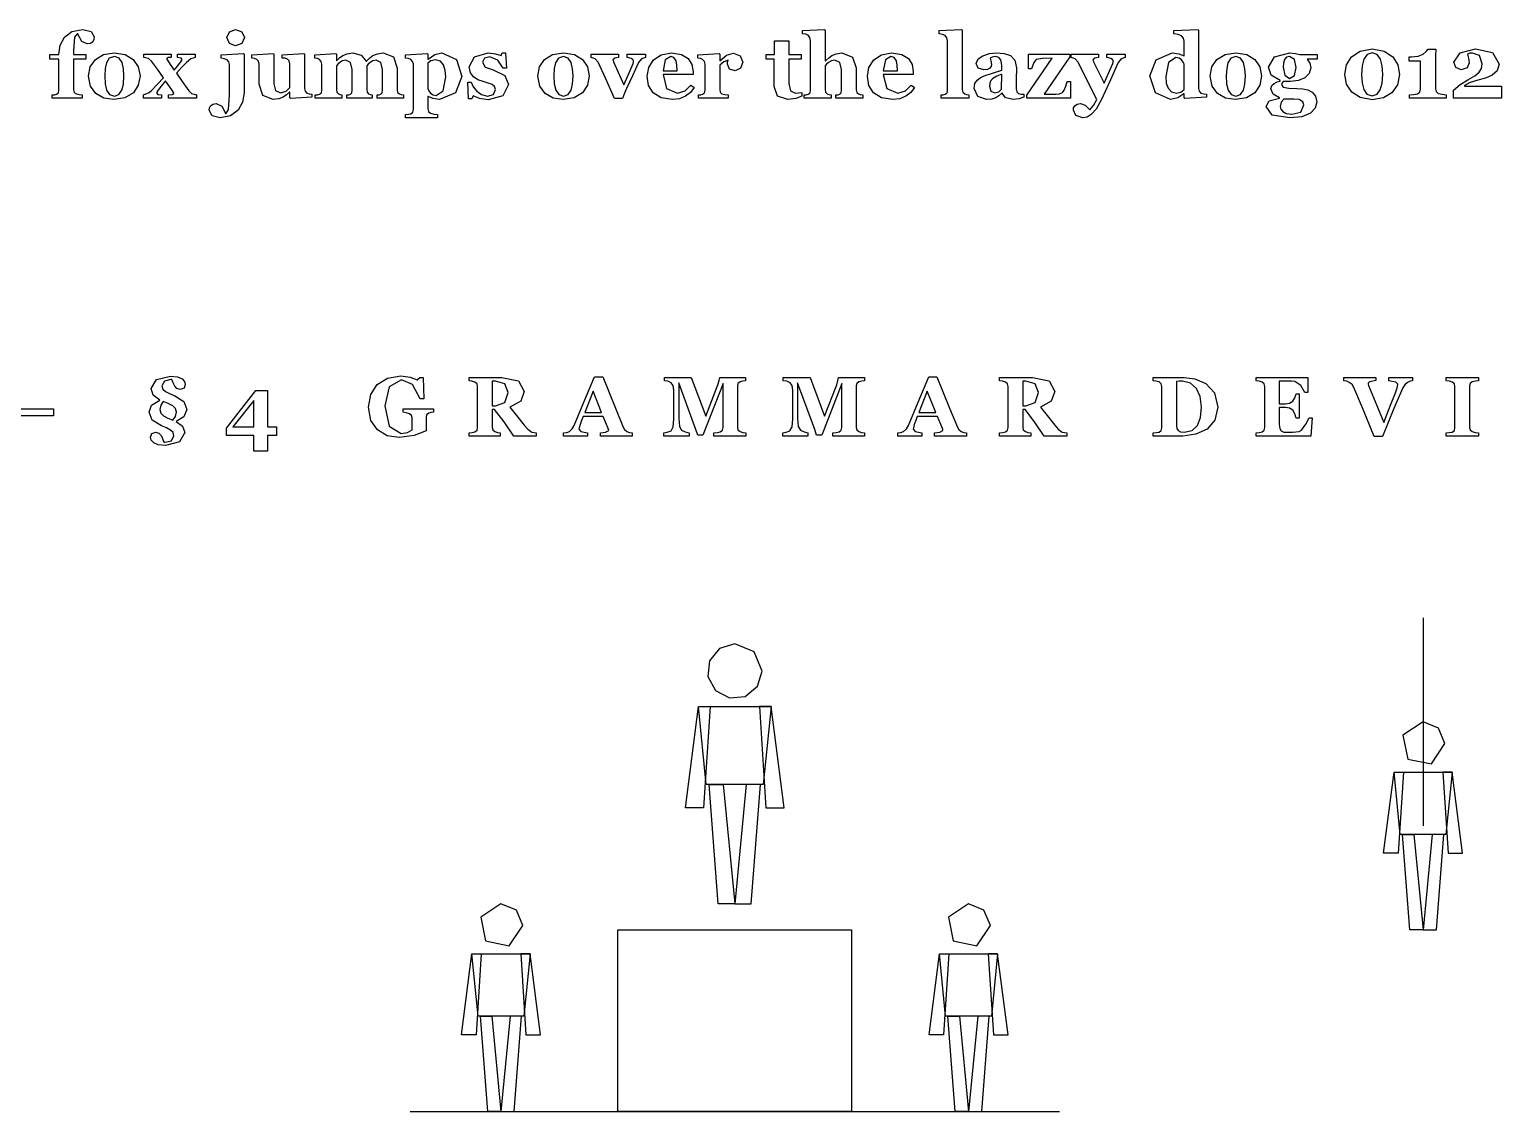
# Model space of a CAD drawing. Extents: x 0 to 118, y 2 to 170.
# Drawn here: x 30.17 to 58.51, y 39.5 to 60.32 of the extents above; entities that cross this region are included whole.
import ezdxf

# ---------------------------------------------------------------- set-up
doc = ezdxf.new("R2010")
doc.units = 0

msp = doc.modelspace()

# ---------------------------------------------------------------- linework, layer by layer
at = {"layer": 'Layer 1', "color": 7}
for points in [[(31.42163, 60.178345), (31.414805, 60.131347), (31.39258, 60.087767), (31.35242, 60.055297), (31.28577, 60.044197), (31.179813, 60.091195), (31.09778, 60.247565), (31.04224, 60.17237), (31.02089, 59.91175), (31.02089, 59.844245), (31.25673, 59.844245), (31.25673, 59.75196), (31.022597, 59.75196), (31.022597, 59.163215), (31.037972, 59.111092), (31.078132, 59.084602), (31.131965, 59.070927), (31.19178, 59.062377), (31.19178, 59), (30.614997, 59), (30.614997, 59.062377), (30.657722, 59.066653), (30.69532, 59.075203), (30.732062, 59.104255), (30.742312, 59.155525), (30.742312, 59.75196), (30.56885, 59.75196), (30.56885, 59.844245), (30.742312, 59.844245), (30.768802, 60.021125), (30.850832, 60.174935), (30.992677, 60.2826), (31.199465, 60.323615), (31.363527, 60.283455), (31.421632, 60.178353), (31.42163, 60.178345)], [(34.31153, 60.165527), (34.261115, 60.054442), (34.143195, 60.009155), (34.023567, 60.054442), (33.974007, 60.165527), (34.023567, 60.276612), (34.143195, 60.322755), (34.26197, 60.276612), (34.31153, 60.165527), (34.31153, 60.165527)], [(45.042238, 59.0393), (44.92517, 58.996575), (44.773073, 58.976925), (44.57483, 59.041868), (44.510743, 59.227293), (44.510743, 59.75195), (44.356933, 59.75195), (44.356933, 59.844235), (44.51416, 59.844235), (44.51416, 60.103148), (44.79187, 60.103148), (44.79187, 59.844235), (45.031128, 59.844235), (45.031128, 59.75195), (44.79358, 59.75195), (44.79358, 59.28369), (44.820923, 59.141843), (44.920898, 59.099973), (44.984985, 59.103398), (45.042238, 59.111098), (45.042238, 59.0393)], [(46.21289, 59), (45.698487, 59), (45.698487, 59.062377), (45.738647, 59.066653), (45.772827, 59.075203), (45.797602, 59.102548), (45.805302, 59.155525), (45.805302, 59.555427), (45.771977, 59.68702), (45.678838, 59.730597), (45.61475, 59.720347), (45.5575, 59.69044), (45.51734, 59.655405), (45.492565, 59.62379), (45.492565, 59.164928), (45.500265, 59.114513), (45.529317, 59.084605), (45.562642, 59.07093), (45.603657, 59.06238), (45.603657, 59), (45.084127, 59), (45.084127, 59.062377), (45.12685, 59.066653), (45.164447, 59.075203), (45.201192, 59.104255), (45.211442, 59.155525), (45.211442, 60.108285), (45.198617, 60.16639), (45.16273, 60.212533), (45.11317, 60.229633), (45.055062, 60.238183), (45.055062, 60.30056), (45.479747, 60.322785), (45.492572, 60.30911), (45.492572, 59.72122), (45.495997, 59.72122), (45.554102, 59.773342), (45.61819, 59.821195), (45.70022, 59.856228), (45.81045, 59.870753), (46.018092, 59.791285), (46.08816, 59.581935), (46.08816, 59.163233), (46.09756, 59.112818), (46.132592, 59.08291), (46.166772, 59.070935), (46.212915, 59.062385), (46.21289, 59)], [(48.256835, 59), (47.72107, 59), (47.72107, 59.062377), (47.763795, 59.066653), (47.801392, 59.075203), (47.838135, 59.104255), (47.848385, 59.155525), (47.848385, 60.102303), (47.83471, 60.162118), (47.799675, 60.204843), (47.74755, 60.226193), (47.686883, 60.238143), (47.686883, 60.30052), (48.116693, 60.322745), (48.129518, 60.30907), (48.129518, 59.166612), (48.140618, 59.115345), (48.176505, 59.084583), (48.212395, 59.070908), (48.256828, 59.062358), (48.256835, 59)], [(52.833495, 59.017945), (52.412233, 58.99317), (52.399408, 59.00512), (52.399408, 59.083733), (52.393433, 59.085483), (52.279785, 59.006015), (52.13623, 58.97269), (51.851685, 59.100863), (51.739745, 59.432405), (51.864503, 59.741732), (52.167848, 59.87076), (52.299438, 59.854535), (52.397705, 59.817792), (52.397705, 60.09721), (52.38488, 60.15617), (52.3507, 60.19975), (52.28405, 60.22624), (52.204583, 60.23819), (52.204583, 60.300567), (52.666008, 60.322792), (52.678833, 60.309117), (52.678833, 59.188877), (52.689083, 59.13419), (52.724115, 59.099155), (52.77624, 59.08548), (52.83349, 59.080355), (52.833495, 59.017945)], [(32.173585, 59.746825), (32.270143, 59.605835), (32.303468, 59.4281), (32.270143, 59.248657), (32.174438, 59.105102), (32.01294, 59.006835), (31.799318, 58.972657), (31.607055, 59.002562), (31.452393, 59.092285), (31.349853, 59.233277), (31.312255, 59.42212), (31.344728, 59.604125), (31.443848, 59.746825), (31.599365, 59.839112), (31.807007, 59.872437), (32.017212, 59.839112), (32.173585, 59.746825), (32.173585, 59.746825)], [(31.954835, 59.154662), (31.982178, 59.270875), (31.991578, 59.42981), (31.983028, 59.566527), (31.957393, 59.687865), (31.900143, 59.77246), (31.80871, 59.803222), (31.711298, 59.769897), (31.655757, 59.683595), (31.630982, 59.569092), (31.624157, 59.433227), (31.630132, 59.278565), (31.659185, 59.156372), (31.71558, 59.072632), (31.80872, 59.04187), (31.896732, 59.070067), (31.95484, 59.154662), (31.954835, 59.154662)], [(33.387817, 59), (32.85376, 59), (32.85376, 59.062377), (32.923827, 59.069227), (32.952027, 59.088877), (32.944327, 59.110227), (32.926377, 59.142697), (32.86998, 59.226438), (32.79564, 59.332395), (32.712752, 59.234127), (32.642685, 59.146115), (32.624735, 59.117917), (32.61961, 59.102542), (32.646952, 59.072635), (32.713603, 59.062385), (32.713603, 59), (32.36668, 59), (32.36668, 59.062377), (32.476908, 59.10852), (32.533305, 59.157228), (32.638408, 59.267455), (32.754618, 59.391357), (32.636698, 59.556275), (32.521343, 59.716065), (32.464945, 59.763063), (32.378643, 59.785288), (32.378643, 59.847668), (32.900738, 59.847668), (32.900738, 59.785288), (32.845195, 59.781863), (32.81785, 59.769913), (32.822125, 59.752813), (32.833225, 59.731438), (32.884495, 59.651115), (32.95969, 59.540033), (33.023775, 59.616935), (33.09128, 59.70153), (33.11008, 59.732293), (33.114355, 59.745118), (33.095555, 59.770753), (33.023778, 59.785278), (33.023778, 59.847658), (33.363867, 59.847658), (33.363867, 59.785278), (33.28269, 59.75708), (33.200657, 59.69043), (33.103247, 59.588745), (33.00327, 59.482788), (33.116917, 59.32129), (33.245092, 59.1427), (33.296362, 59.089723), (33.387792, 59.062378), (33.387817, 59)], [(34.308105, 59.10083), (34.278197, 58.923095), (34.19275, 58.769288), (34.045777, 58.659913), (33.848388, 58.620605), (33.689453, 58.660767), (33.633057, 58.767577), (33.639032, 58.812012), (33.662107, 58.854737), (33.704832, 58.887207), (33.768917, 58.900032), (33.878292, 58.849617), (33.956907, 58.696662), (34.008175, 58.780402), (34.025275, 59.058967), (34.025275, 59.649423), (34.01245, 59.701545), (33.977417, 59.739998), (33.925292, 59.760497), (33.862915, 59.773323), (33.862915, 59.8357), (34.295288, 59.857925), (34.308113, 59.8451), (34.308105, 59.10083)], [(35.607795, 59.017945), (35.200202, 58.99317), (35.187377, 59.00512), (35.187377, 59.117057), (35.182252, 59.117057), (35.125002, 59.064935), (35.059207, 59.019645), (34.97632, 58.985465), (34.863527, 58.974365), (34.665285, 59.052125), (34.596927, 59.271727), (34.596927, 59.65625), (34.584103, 59.710082), (34.549923, 59.74768), (34.505488, 59.76563), (34.455928, 59.77333), (34.455928, 59.835707), (34.870358, 59.857933), (34.879758, 59.845107), (34.879758, 59.27687), (34.913083, 59.146988), (35.006222, 59.105118), (35.114742, 59.136735), (35.185668, 59.204238), (35.185668, 59.66481), (35.174568, 59.716935), (35.142098, 59.754533), (35.097663, 59.768208), (35.039558, 59.773333), (35.039558, 59.83571), (35.453988, 59.857935), (35.466813, 59.84511), (35.466813, 59.185443), (35.478788, 59.134173), (35.513823, 59.099138), (35.555693, 59.084613), (35.607815, 59.080338), (35.607795, 59.017945)], [(37.374877, 59), (36.8656, 59), (36.8656, 59.062377), (36.904907, 59.066653), (36.939087, 59.075203), (36.963012, 59.1034), (36.968137, 59.155525), (36.968137, 59.554573), (36.93652, 59.686165), (36.847652, 59.730598), (36.781857, 59.718622), (36.729735, 59.690425), (36.691282, 59.654535), (36.668207, 59.623775), (36.668207, 59.164912), (36.675032, 59.114497), (36.702375, 59.08459), (36.733137, 59.070915), (36.770735, 59.062365), (36.770735, 59), (36.28282, 59), (36.28282, 59.062377), (36.322125, 59.066653), (36.356305, 59.075203), (36.37938, 59.102548), (36.385355, 59.155525), (36.385355, 59.554572), (36.35374, 59.686165), (36.264872, 59.730597), (36.199077, 59.718622), (36.146952, 59.690425), (36.1085, 59.654535), (36.085425, 59.623775), (36.085425, 59.164912), (36.093125, 59.115352), (36.120467, 59.08459), (36.15123, 59.070915), (36.188827, 59.062365), (36.188827, 59), (35.676987, 59), (35.676987, 59.062377), (35.720565, 59.066653), (35.75731, 59.075203), (35.794907, 59.104255), (35.805157, 59.155525), (35.805157, 59.65284), (35.790632, 59.705818), (35.755597, 59.746833), (35.71629, 59.763933), (35.665022, 59.773333), (35.665022, 59.83571), (36.072615, 59.857935), (36.08544, 59.84511), (36.08544, 59.724628), (36.088865, 59.724628), (36.14526, 59.775043), (36.20764, 59.822893), (36.288815, 59.857073), (36.397337, 59.870748), (36.55969, 59.828023), (36.65283, 59.716085), (36.66053, 59.716085), (36.7212, 59.769918), (36.786995, 59.820333), (36.87159, 59.85622), (36.982672, 59.870745), (37.180915, 59.794695), (37.250985, 59.578508), (37.250985, 59.163225), (37.260385, 59.111955), (37.294565, 59.082903), (37.32789, 59.070928), (37.374887, 59.062378), (37.374877, 59)], [(38.495117, 59.416138), (38.374635, 59.106813), (38.06958, 58.977783), (37.93628, 58.994883), (37.851685, 59.035045), (37.844835, 59.035045), (37.844835, 58.794933), (37.85766, 58.742807), (37.895257, 58.710337), (37.9602, 58.693237), (38.031122, 58.683837), (38.031122, 58.620605), (37.41418, 58.620605), (37.41418, 58.683837), (37.468012, 58.690687), (37.516717, 58.700087), (37.553462, 58.73256), (37.563712, 58.783827), (37.563712, 59.657975), (37.550037, 59.707535), (37.51671, 59.745132), (37.471422, 59.763082), (37.41588, 59.773332), (37.41588, 59.83571), (37.832017, 59.857935), (37.844842, 59.846835), (37.844842, 59.751985), (37.851692, 59.750235), (37.976447, 59.839103), (38.113167, 59.870718), (38.392585, 59.745108), (38.495125, 59.416128), (38.495117, 59.416138)], [(39.000978, 58.97094), (38.838623, 58.995715), (38.71643, 59.046985), (38.690795, 58.98888), (38.624145, 58.98888), (38.613045, 59.307605), (38.675423, 59.307605), (38.718148, 59.220448), (38.786507, 59.134143), (38.877938, 59.069203), (38.98902, 59.042713), (39.104378, 59.07262), (39.14283, 59.166613), (39.12573, 59.22301), (39.078733, 59.261463), (39.005248, 59.290515), (38.907835, 59.319568), (38.80786, 59.353748), (38.72241, 59.40929), (38.660885, 59.489613), (38.63781, 59.60155), (38.73864, 59.796375), (39.004388, 59.870715), (39.147088, 59.85449), (39.257318, 59.82031), (39.275268, 59.870725), (39.34021, 59.870725), (39.353885, 59.579343), (39.293215, 59.579343), (39.190678, 59.732298), (39.034305, 59.797238), (38.93091, 59.769895), (38.893313, 59.693845), (38.948, 59.59985), (39.102663, 59.545163), (39.32654, 59.437498), (39.397463, 59.26489), (39.287235, 59.04785), (39.00098, 58.970945), (39.000978, 58.97094)], [(40.819335, 59.746818), (40.915893, 59.605828), (40.949218, 59.428093), (40.915893, 59.24865), (40.82019, 59.105095), (40.658693, 59.006828), (40.445068, 58.97265), (40.252808, 59.002555), (40.098145, 59.092278), (39.995605, 59.23327), (39.958008, 59.422113), (39.990478, 59.604118), (40.0896, 59.746818), (40.245118, 59.839105), (40.45276, 59.87243), (40.662965, 59.839105), (40.819335, 59.746818), (40.819335, 59.746818)], [(40.600585, 59.154655), (40.62793, 59.270868), (40.63733, 59.429803), (40.62878, 59.56652), (40.603145, 59.687858), (40.545893, 59.772453), (40.454462, 59.803215), (40.35705, 59.76989), (40.301507, 59.683588), (40.276733, 59.569085), (40.269908, 59.43322), (40.275883, 59.278558), (40.304935, 59.156365), (40.36133, 59.072625), (40.45447, 59.041863), (40.542482, 59.07006), (40.600587, 59.154655), (40.600585, 59.154655)], [(42.03357, 59.78527), (41.958375, 59.756218), (41.89856, 59.68444), (41.78064, 59.432365), (41.667848, 59.187128), (41.62854, 59.09484), (41.592653, 58.992303), (41.435425, 58.992303), (41.26709, 59.370843), (41.120118, 59.69384), (41.06372, 59.757073), (40.986818, 59.78527), (40.986818, 59.84765), (41.513183, 59.84765), (41.513183, 59.78527), (41.444825, 59.772445), (41.405518, 59.741685), (41.408943, 59.72631), (41.417493, 59.703235), (41.499525, 59.5161), (41.61659, 59.258898), (41.697768, 59.440905), (41.794325, 59.669055), (41.802875, 59.70238), (41.804625, 59.71948), (41.78925, 59.74597), (41.754215, 59.76647), (41.7132, 59.779295), (41.68073, 59.78527), (41.68073, 59.84765), (42.033635, 59.84765), (42.03357, 59.78527)], [(42.970093, 59.204215), (42.89746, 59.11193), (42.801758, 59.038445), (42.685548, 58.989738), (42.551393, 58.972638), (42.332643, 59.008525), (42.181398, 59.105083), (42.091675, 59.247783), (42.062623, 59.427225), (42.094238, 59.593853), (42.18567, 59.736553), (42.331788, 59.83482), (42.53003, 59.872418), (42.726563, 59.843365), (42.853883, 59.763043), (42.924805, 59.647685), (42.94703, 59.509258), (42.94703, 59.453715), (42.369393, 59.453715), (42.436898, 59.187115), (42.651375, 59.095683), (42.795785, 59.139263), (42.90516, 59.2512), (42.970093, 59.204215)], [(42.643678, 59.528923), (42.638553, 59.634025), (42.620603, 59.722038), (42.580443, 59.782708), (42.51721, 59.803208), (42.412108, 59.736558), (42.369383, 59.525498), (42.643678, 59.528923)], [(43.903198, 59.691278), (43.863038, 59.576775), (43.75708, 59.528068), (43.651123, 59.559685), (43.608398, 59.652825), (43.612673, 59.698968), (43.620373, 59.730583), (43.537485, 59.70324), (43.460583, 59.63488), (43.460583, 59.165765), (43.469983, 59.116203), (43.5016, 59.085443), (43.562268, 59.069218), (43.623793, 59.062368), (43.623793, 59), (43.052138, 59), (43.052138, 59.062377), (43.09486, 59.066653), (43.13246, 59.075203), (43.170058, 59.104255), (43.180308, 59.155525), (43.180308, 59.65284), (43.165783, 59.707528), (43.130748, 59.746833), (43.09144, 59.763933), (43.04017, 59.773333), (43.04017, 59.83571), (43.447765, 59.857935), (43.46059, 59.84511), (43.46059, 59.72121), (43.464015, 59.72121), (43.58877, 59.82802), (43.727198, 59.867328), (43.854518, 59.817768), (43.903222, 59.691303), (43.903198, 59.691278)], [(47.210082, 59.204223), (47.13745, 59.111937), (47.041747, 59.038452), (46.925537, 58.989745), (46.791382, 58.972645), (46.572632, 59.008532), (46.421387, 59.10509), (46.331665, 59.24779), (46.302612, 59.427232), (46.334227, 59.59386), (46.42566, 59.73656), (46.571778, 59.834828), (46.77002, 59.872425), (46.966553, 59.843373), (47.093873, 59.76305), (47.164795, 59.647693), (47.18702, 59.509265), (47.18702, 59.453722), (46.609383, 59.453722), (46.676887, 59.187123), (46.891365, 59.09569), (47.035775, 59.13927), (47.14515, 59.251208), (47.210082, 59.204223)], [(46.883668, 59.52893), (46.878543, 59.634033), (46.860593, 59.722045), (46.820433, 59.782715), (46.7572, 59.803215), (46.652098, 59.736565), (46.609373, 59.525505), (46.883668, 59.52893)], [(49.315553, 59.01795), (49.226685, 58.988043), (49.118165, 58.974367), (48.9635, 59.00513), (48.895995, 59.09485), (48.89087, 59.09485), (48.834473, 59.04529), (48.777223, 59.010257), (48.699463, 58.982912), (48.59607, 58.973512), (48.42688, 59.031617), (48.356813, 59.187137), (48.372188, 59.28113), (48.415768, 59.350345), (48.474728, 59.395632), (48.549067, 59.428957), (48.733638, 59.487062), (48.890865, 59.54175), (48.890865, 59.623782), (48.88744, 59.680177), (48.872915, 59.739137), (48.835318, 59.78528), (48.767813, 59.80408), (48.70458, 59.79298), (48.664418, 59.77163), (48.678943, 59.719505), (48.690893, 59.652), (48.683193, 59.615257), (48.660968, 59.581077), (48.616535, 59.554587), (48.542195, 59.545187), (48.433673, 59.579367), (48.39693, 59.669945), (48.434528, 59.755392), (48.527667, 59.818625), (48.65157, 59.857932), (48.781453, 59.872457), (48.93355, 59.862207), (49.058307, 59.822047), (49.142047, 59.734887), (49.173662, 59.58706), (49.169387, 59.358058), (49.165962, 59.18374), (49.177062, 59.123073), (49.21295, 59.089748), (49.258237, 59.081198), (49.31549, 59.080448), (49.315553, 59.01795)], [(50.210205, 59), (49.369385, 59), (49.369385, 59.05896), (49.859862, 59.769897), (49.677003, 59.767347), (49.548828, 59.746848), (49.50525, 59.68447), (49.46338, 59.56826), (49.40271, 59.56826), (49.40271, 59.84768), (50.197387, 59.84768), (50.197387, 59.7947), (49.7052, 59.077783), (49.765015, 59.077033), (49.84021, 59.076283), (49.929932, 59.078033), (50.004272, 59.084008), (50.059815, 59.107933), (50.09314, 59.15493), (50.122192, 59.229273), (50.149535, 59.318993), (50.210205, 59.318993), (50.210205, 59)], [(51.266358, 59.785278), (51.191163, 59.756225), (51.131348, 59.684448), (50.980103, 59.352905), (50.807495, 58.97351), (50.704955, 58.79065), (50.611818, 58.685547), (50.53064, 58.635987), (50.449463, 58.620612), (50.31787, 58.6659), (50.26831, 58.767585), (50.273435, 58.81202), (50.29736, 58.854745), (50.33923, 58.887215), (50.404173, 58.90004), (50.495603, 58.866715), (50.58618, 58.77443), (50.655393, 58.859025), (50.716918, 58.973525), (50.536618, 59.34352), (50.360593, 59.693862), (50.303342, 59.757095), (50.227292, 59.785292), (50.227292, 59.847673), (50.750242, 59.847673), (50.750242, 59.785292), (50.682738, 59.772467), (50.64514, 59.741707), (50.647715, 59.726332), (50.657115, 59.703257), (50.739145, 59.53663), (50.863903, 59.287975), (50.953623, 59.49647), (51.026255, 59.669077), (51.035655, 59.702402), (51.037405, 59.719502), (51.02203, 59.745992), (50.986995, 59.766492), (50.94598, 59.779317), (50.91351, 59.785292), (50.91351, 59.847672), (51.266415, 59.847672), (51.266358, 59.785278)], [(53.761475, 59.746825), (53.858033, 59.605835), (53.891358, 59.4281), (53.858033, 59.248658), (53.76233, 59.105103), (53.60083, 59.006835), (53.387208, 58.972658), (53.194948, 59.002563), (53.040283, 59.092285), (52.937745, 59.233277), (52.900148, 59.42212), (52.932618, 59.604125), (53.031738, 59.746825), (53.187255, 59.839113), (53.394898, 59.872438), (53.605103, 59.839113), (53.761475, 59.746825), (53.761475, 59.746825)], [(53.542725, 59.154663), (53.570068, 59.270875), (53.579468, 59.42981), (53.570918, 59.566528), (53.545283, 59.687865), (53.488033, 59.77246), (53.396603, 59.803223), (53.29919, 59.769897), (53.243648, 59.683595), (53.218873, 59.569092), (53.212023, 59.433228), (53.217998, 59.278565), (53.24705, 59.156373), (53.303448, 59.072632), (53.396588, 59.04187), (53.4846, 59.070068), (53.542705, 59.154663), (53.542725, 59.154663)], [(54.958618, 59.751953), (54.77063, 59.751953), (54.82019, 59.672485), (54.83729, 59.585328), (54.805675, 59.474243), (54.722788, 59.390502), (54.600595, 59.33838), (54.448498, 59.31958), (54.309215, 59.31958), (54.28614, 59.294805), (54.274165, 59.263188), (54.304073, 59.211065), (54.412593, 59.19484), (54.56982, 59.188015), (54.683468, 59.18289), (54.781733, 59.16239), (54.866328, 59.117102), (54.93127, 59.040197), (54.956905, 58.933387), (54.925288, 58.811195), (54.83044, 58.712073), (54.668085, 58.64457), (54.43481, 58.620645), (54.093013, 58.675332), (53.975948, 58.839395), (54.03918, 58.95048), (54.235713, 58.99833), (54.235713, 59.00858), (54.112665, 59.078647), (54.069088, 59.181187), (54.086188, 59.241857), (54.131475, 59.285435), (54.18958, 59.31278), (54.24683, 59.33158), (54.24683, 59.34098), (54.076788, 59.445227), (54.022955, 59.595617), (54.13831, 59.796425), (54.432255, 59.87162), (54.544195, 59.86137), (54.62708, 59.84427), (54.958623, 59.84427), (54.958618, 59.751953)], [(54.557863, 59.588745), (54.526245, 59.746825), (54.428833, 59.804933), (54.370728, 59.788708), (54.330568, 59.743418), (54.310918, 59.67506), (54.305793, 59.59559), (54.338265, 59.442638), (54.43055, 59.382823), (54.524543, 59.436655), (54.55787, 59.588755), (54.557863, 59.588745)], [(56.417238, 59.796388), (56.51294, 59.640015), (56.544555, 59.458863), (56.50525, 59.256348), (56.399293, 59.104248), (56.234375, 59.005128), (56.018188, 58.970948), (55.79004, 59.011108), (55.625978, 59.117065), (55.526855, 59.27002), (55.49353, 59.458863), (55.525148, 59.644288), (55.624268, 59.79895), (55.789185, 59.906615), (56.019043, 59.947633), (56.253175, 59.905763), (56.417238, 59.796388), (56.417238, 59.796388)], [(56.17627, 59.15979), (56.211303, 59.28711), (56.222403, 59.458863), (56.212153, 59.62207), (56.179683, 59.751098), (56.11645, 59.84082), (56.019893, 59.872438), (55.92248, 59.84082), (55.858393, 59.752808), (55.825923, 59.624635), (55.815673, 59.458863), (55.824223, 59.297363), (55.85755, 59.16919), (55.919073, 59.079468), (56.018193, 59.045288), (56.113043, 59.07605), (56.176275, 59.15979), (56.17627, 59.15979)], [(57.440917, 59), (56.735962, 59), (56.735962, 59.064943), (56.817138, 59.073493), (56.894042, 59.087168), (56.934205, 59.11622), (56.94873, 59.172618), (56.94873, 59.714365), (56.732545, 59.714365), (56.732545, 59.795543), (56.77954, 59.795543), (56.907715, 59.811768), (56.99829, 59.851075), (57.058105, 59.900635), (57.095702, 59.945923), (57.246092, 59.945923), (57.240967, 59.81604), (57.238392, 59.68274), (57.238392, 59.182008), (57.251217, 59.128175), (57.28967, 59.093995), (57.36401, 59.075195), (57.440915, 59.064945), (57.440917, 59)], [(58.509887, 59), (57.583617, 59), (57.583617, 59.154663), (57.716065, 59.266603), (57.863037, 59.357178), (57.996337, 59.431518), (58.080932, 59.500733), (58.124512, 59.573365), (58.138187, 59.661378), (58.08692, 59.819458), (57.951055, 59.869018), (57.90064, 59.864743), (57.851932, 59.851067), (57.876707, 59.7716), (57.888657, 59.680167), (57.845077, 59.58361), (57.733995, 59.547722), (57.631455, 59.589592), (57.593857, 59.691277), (57.715195, 59.871575), (58.01085, 59.947625), (58.33641, 59.87841), (58.461167, 59.655387), (58.427842, 59.527215), (58.331285, 59.441765), (58.203965, 59.387077), (58.055282, 59.346062), (57.907455, 59.300775), (57.796372, 59.243522), (57.796372, 59.234122), (58.509873, 59.234122), (58.509887, 59)], [(38.188355, 59.412713), (38.178955, 59.534905), (38.14563, 59.640008), (38.084108, 59.713493), (37.991823, 59.740838), (37.902955, 59.721188), (37.844848, 59.671625), (37.844848, 59.18713), (37.864498, 59.142695), (37.89355, 59.09997), (37.942255, 59.06579), (38.00207, 59.05469), (38.13708, 59.145265), (38.18835, 59.412723), (38.188355, 59.412713)], [(52.397705, 59.170045), (52.397705, 59.652833), (52.380605, 59.69641), (52.351553, 59.7417), (52.30541, 59.773315), (52.241323, 59.78699), (52.101188, 59.690433), (52.0465, 59.41785), (52.0559, 59.293093), (52.090935, 59.193118), (52.154168, 59.122195), (52.248163, 59.09656), (52.334465, 59.11621), (52.397698, 59.170045), (52.397705, 59.170045)], [(48.89087, 59.46314), (48.79602, 59.425542), (48.719115, 59.381962), (48.669555, 59.32044), (48.651605, 59.233282), (48.68151, 59.136725), (48.756708, 59.106817), (48.83361, 59.125617), (48.887443, 59.17347), (48.89087, 59.46314)], [(54.701415, 58.870973), (54.68519, 58.929078), (54.61256, 58.97522), (54.510875, 58.982045), (54.31776, 58.983795), (54.267345, 58.923125), (54.247695, 58.83853), (54.259645, 58.791535), (54.297243, 58.743683), (54.363895, 58.70523), (54.474978, 58.690705), (54.643313, 58.733428), (54.701418, 58.871003), (54.701415, 58.870973)], [(33.205292, 53.010987), (33.148958, 52.86737), (32.999788, 52.776917), (33.12198, 52.68805), (33.163238, 52.565857), (33.063263, 52.38733), (32.791108, 52.315917), (32.65384, 52.331792), (32.565765, 52.370672), (32.518158, 52.42304), (32.504658, 52.475408), (32.530048, 52.54682), (32.605425, 52.575383), (32.665728, 52.557133), (32.708575, 52.509525), (32.736345, 52.450808), (32.760945, 52.383365), (32.772045, 52.381865), (32.783145, 52.381115), (32.90613, 52.409678), (32.955325, 52.50172), (32.93945, 52.56599), (32.892637, 52.612803), (32.812497, 52.654858), (32.713315, 52.696118), (32.537167, 52.805613), (32.481627, 52.95875), (32.526852, 53.093638), (32.687132, 53.19282), (32.557797, 53.284863), (32.517333, 53.411815), (32.620483, 53.584788), (32.887878, 53.65382), (33.022765, 53.638745), (33.113217, 53.599073), (33.160032, 53.547498), (33.174307, 53.494338), (33.149707, 53.422925), (33.073535, 53.39436), (33.01244, 53.41261), (32.970385, 53.460218), (32.941027, 53.522108), (32.918027, 53.586378), (32.906127, 53.587878), (32.895802, 53.588628), (32.772817, 53.558478), (32.72521, 53.468023), (32.741085, 53.40296), (32.791072, 53.356145), (32.872797, 53.314885), (32.973567, 53.273625), (33.148922, 53.165715), (33.205257, 53.010993), (33.205292, 53.010987)], [(37.952605, 52.957825), (37.908965, 52.952275), (37.861358, 52.939575), (37.818513, 52.905458), (37.808188, 52.85547), (37.808188, 52.724548), (37.808937, 52.660278), (37.811437, 52.60077), (37.576575, 52.511108), (37.291725, 52.469055), (37.062415, 52.506348), (36.874365, 52.618225), (36.74662, 52.801513), (36.700598, 53.052245), (36.744238, 53.295838), (36.870398, 53.488648), (37.067175, 53.612428), (37.32505, 53.656068), (37.502783, 53.632268), (37.637673, 53.58228), (37.686865, 53.62592), (37.755898, 53.62592), (37.763048, 53.21491), (37.693223, 53.21491), (37.548815, 53.489445), (37.336168, 53.579108), (37.10051, 53.445805), (37.017992, 53.078435), (37.098925, 52.68964), (37.32982, 52.5492), (37.4536, 52.569825), (37.5385, 52.619018), (37.5385, 52.847535), (37.528175, 52.895143), (37.486915, 52.92926), (37.427405, 52.94751), (37.367895, 52.957835), (37.367895, 53.019725), (37.952672, 53.019725), (37.952605, 52.957825)], [(39.92807, 52.5), (39.49643, 52.5), (39.309967, 52.77295), (39.125885, 53.007812), (39.082245, 53.007812), (39.082245, 52.665832), (39.09257, 52.617432), (39.13383, 52.584107), (39.180642, 52.570607), (39.236185, 52.561882), (39.236185, 52.5), (38.635537, 52.5), (38.635537, 52.56189), (38.695842, 52.56824), (38.749797, 52.57934), (38.790262, 52.61108), (38.800587, 52.661068), (38.800587, 53.455318), (38.791863, 53.502925), (38.74981, 53.53625), (38.689505, 53.5537), (38.63555, 53.564025), (38.63555, 53.625915), (39.267143, 53.625915), (39.588493, 53.559265), (39.698783, 53.359315), (39.630545, 53.168885), (39.424248, 53.057007), (39.549613, 52.895142), (39.699578, 52.707092), (39.766228, 52.63092), (39.841605, 52.576172), (39.887628, 52.566647), (39.928093, 52.561897), (39.92807, 52.5)], [(41.778168, 52.5), (41.164825, 52.5), (41.164825, 52.56189), (41.265595, 52.576965), (41.323517, 52.60791), (41.322017, 52.622185), (41.315667, 52.64361), (41.21966, 52.876887), (40.830865, 52.876887), (40.800712, 52.800715), (40.772942, 52.722957), (40.754692, 52.658687), (40.752192, 52.630915), (40.790278, 52.587275), (40.91882, 52.561885), (40.91882, 52.5), (40.457028, 52.5), (40.457028, 52.56189), (40.515743, 52.569815), (40.56811, 52.588865), (40.62286, 52.635677), (40.660945, 52.701535), (40.845028, 53.148253), (41.04974, 53.641783), (41.20843, 53.641783), (41.452023, 53.037168), (41.601985, 52.669005), (41.62817, 52.625363), (41.673398, 52.588865), (41.72497, 52.569815), (41.778133, 52.56189), (41.778168, 52.5)], [(43.960725, 52.5), (43.350555, 52.5), (43.350555, 52.56189), (43.416412, 52.569815), (43.470368, 52.581715), (43.51242, 52.614248), (43.52512, 52.666615), (43.52512, 53.50768), (43.137915, 52.51824), (43.037937, 52.51824), (43.002232, 52.622183), (42.957005, 52.746755), (42.672155, 53.520375), (42.672155, 52.835622), (42.684855, 52.68566), (42.727702, 52.611075), (42.79832, 52.579335), (42.870525, 52.561885), (42.870525, 52.5), (42.386515, 52.5), (42.386515, 52.56189), (42.450785, 52.572215), (42.524577, 52.601573), (42.567422, 52.676158), (42.578522, 52.826915), (42.578522, 53.384715), (42.565822, 53.46882), (42.527735, 53.522775), (42.462672, 53.554515), (42.395227, 53.56404), (42.395227, 53.62593), (42.913355, 53.62593), (43.191065, 52.882463), (43.425135, 53.486283), (43.448135, 53.565628), (43.460035, 53.62593), (43.95912, 53.62593), (43.95912, 53.56404), (43.905957, 53.55769), (43.852795, 53.54499), (43.811537, 53.512458), (43.802012, 53.463265), (43.802012, 52.66584), (43.811537, 52.61744), (43.852795, 52.584115), (43.90437, 52.570615), (43.960707, 52.56189), (43.960725, 52.5)], [(46.24881, 52.5), (45.638642, 52.5), (45.638642, 52.56189), (45.704497, 52.569815), (45.758452, 52.581715), (45.800507, 52.614248), (45.813207, 52.666615), (45.813207, 53.50768), (45.426, 52.51824), (45.326025, 52.51824), (45.290317, 52.622183), (45.245092, 52.746755), (44.96024, 53.520375), (44.96024, 52.835622), (44.97294, 52.68566), (45.015787, 52.611075), (45.086405, 52.579335), (45.15861, 52.561885), (45.15861, 52.5), (44.6746, 52.5), (44.6746, 52.56189), (44.73887, 52.572215), (44.812662, 52.601573), (44.85551, 52.676158), (44.86661, 52.826915), (44.86661, 53.384715), (44.85391, 53.46882), (44.815825, 53.522775), (44.75076, 53.554515), (44.683317, 53.56404), (44.683317, 53.62593), (45.201445, 53.62593), (45.479155, 52.882463), (45.713225, 53.486283), (45.736225, 53.565628), (45.748125, 53.62593), (46.24721, 53.62593), (46.24721, 53.56404), (46.19405, 53.55769), (46.140887, 53.54499), (46.099627, 53.512458), (46.090103, 53.463265), (46.090103, 52.66584), (46.099627, 52.61744), (46.140887, 52.584115), (46.192462, 52.570615), (46.248797, 52.56189), (46.24881, 52.5)], [(48.211577, 52.5), (47.598235, 52.5), (47.598235, 52.56189), (47.699005, 52.576965), (47.756927, 52.60791), (47.755427, 52.622185), (47.749077, 52.64361), (47.65307, 52.876887), (47.264275, 52.876887), (47.234125, 52.800715), (47.206352, 52.722957), (47.188102, 52.658687), (47.185602, 52.630915), (47.22369, 52.587275), (47.35223, 52.561885), (47.35223, 52.5), (46.890437, 52.5), (46.890437, 52.56189), (46.949152, 52.569815), (47.001523, 52.588865), (47.05627, 52.635677), (47.094355, 52.701535), (47.278438, 53.148253), (47.48315, 53.641783), (47.64184, 53.641783), (47.885433, 53.037168), (48.035395, 52.669005), (48.06158, 52.625363), (48.106808, 52.588865), (48.158383, 52.569815), (48.211543, 52.56189), (48.211577, 52.5)], [(50.139435, 52.5), (49.707795, 52.5), (49.521332, 52.77295), (49.33725, 53.007812), (49.29361, 53.007812), (49.29361, 52.665832), (49.303935, 52.617432), (49.345195, 52.584107), (49.392007, 52.570607), (49.44755, 52.561882), (49.44755, 52.5), (48.846902, 52.5), (48.846902, 52.56189), (48.907205, 52.56824), (48.96116, 52.57934), (49.001627, 52.61108), (49.011952, 52.661068), (49.011952, 53.455318), (49.003228, 53.502925), (48.961173, 53.53625), (48.90087, 53.5537), (48.846915, 53.564025), (48.846915, 53.625915), (49.478508, 53.625915), (49.799858, 53.559265), (49.910148, 53.359315), (49.84191, 53.168885), (49.635613, 53.057007), (49.760978, 52.895142), (49.910943, 52.707092), (49.977593, 52.63092), (50.05297, 52.576172), (50.09899, 52.566647), (50.139458, 52.561897), (50.139435, 52.5)], [(52.819245, 53.51007), (52.98587, 53.329955), (53.049347, 53.05542), (52.992217, 52.806275), (52.842255, 52.6333), (52.62564, 52.532533), (52.372527, 52.5), (51.805207, 52.5), (51.805207, 52.56189), (51.868682, 52.56664), (51.919465, 52.576165), (51.959137, 52.607903), (51.970237, 52.657098), (51.970237, 53.455315), (51.959912, 53.503715), (51.919447, 53.53942), (51.855177, 53.55767), (51.803602, 53.56402), (51.803602, 53.62591), (52.402662, 53.62591), (52.608167, 53.60131), (52.819227, 53.510063), (52.819245, 53.51007)], [(54.7836, 53.338685), (54.723297, 53.338685), (54.643952, 53.46881), (54.532075, 53.54657), (54.465423, 53.55292), (54.3956, 53.55442), (54.232148, 53.55442), (54.232148, 53.119605), (54.347993, 53.119605), (54.427338, 53.12993), (54.4924, 53.169602), (54.5289, 53.233872), (54.5535, 53.314012), (54.613803, 53.314012), (54.613803, 52.844285), (54.5535, 52.844285), (54.5289, 52.927597), (54.4924, 52.997422), (54.430513, 53.036302), (54.347993, 53.047402), (54.232148, 53.047402), (54.232148, 52.72288), (54.239298, 52.641947), (54.267863, 52.59672), (54.321818, 52.576895), (54.41624, 52.572145), (54.48289, 52.572895), (54.551128, 52.577645), (54.613018, 52.589545), (54.656658, 52.612545), (54.74235, 52.73077), (54.805033, 52.850582), (54.862955, 52.850582), (54.841523, 52.5), (53.78543, 52.5), (53.78543, 52.56189), (53.845733, 52.56824), (53.899688, 52.57934), (53.940155, 52.61108), (53.95048, 52.661068), (53.95048, 53.455318), (53.941755, 53.50213), (53.8997, 53.53625), (53.84178, 53.5537), (53.785443, 53.564025), (53.785443, 53.625915), (54.783613, 53.625915), (54.7836, 53.338685)], [(56.798737, 53.56244), (56.74875, 53.552915), (56.699555, 53.53069), (56.646392, 53.487845), (56.609895, 53.425955), (56.540862, 53.265675), (56.4393, 53.026845), (56.32901, 52.762625), (56.21634, 52.487295), (56.056855, 52.487295), (55.83072, 53.040335), (55.668855, 53.430715), (55.633147, 53.490225), (55.579192, 53.532277), (55.531585, 53.552902), (55.476838, 53.564002), (55.476838, 53.625892), (56.087005, 53.625892), (56.087005, 53.56559), (55.970368, 53.543365), (55.940215, 53.514802), (55.942715, 53.495752), (55.95144, 53.46957), (56.04348, 53.241055), (56.241052, 52.758632), (56.374352, 53.092677), (56.46798, 53.333887), (56.500512, 53.42831), (56.514012, 53.49496), (56.477515, 53.537012), (56.342627, 53.562405), (56.342627, 53.62588), (56.798865, 53.62588), (56.798737, 53.56244)], [(58.065643, 52.5), (57.441192, 52.5), (57.441192, 52.56189), (57.503875, 52.56664), (57.561797, 52.576165), (57.60147, 52.60711), (57.61257, 52.657098), (57.61257, 53.455315), (57.602245, 53.502923), (57.561777, 53.536248), (57.505443, 53.552123), (57.441173, 53.564023), (57.441173, 53.625913), (58.065623, 53.625913), (58.065623, 53.564023), (58.006115, 53.556873), (57.945813, 53.544973), (57.904553, 53.51244), (57.894227, 53.463248), (57.894227, 52.665823), (57.904553, 52.616628), (57.945813, 52.584098), (58.00056, 52.569823), (58.065623, 52.561898), (58.065643, 52.5)], [(34.92685, 52.507935), (34.756255, 52.507935), (34.756255, 52.207215), (34.490448, 52.207215), (34.490448, 52.507935), (33.96518, 52.507935), (33.96518, 52.65393), (34.534883, 53.375183), (34.756255, 53.375183), (34.756255, 52.675355), (34.92685, 52.675355), (34.92685, 52.507935)], [(39.387725, 53.337097), (39.32425, 53.501342), (39.144928, 53.55371), (39.082245, 53.55371), (39.082245, 53.082397), (39.142547, 53.082397), (39.323455, 53.143492), (39.387725, 53.337097), (39.387725, 53.337097)], [(41.187043, 52.955445), (41.02359, 53.363282), (40.862518, 52.955445), (41.187043, 52.955445)], [(47.620452, 52.955445), (47.457, 53.363282), (47.29593, 52.955445), (47.620452, 52.955445)], [(49.59909, 53.337097), (49.535615, 53.501342), (49.356293, 53.55371), (49.29361, 53.55371), (49.29361, 53.082397), (49.353912, 53.082397), (49.53482, 53.143492), (49.59909, 53.337097), (49.59909, 53.337097)], [(52.65738, 52.703125), (52.713715, 52.853882), (52.731965, 53.056213), (52.708165, 53.260132), (52.63834, 53.417237), (52.52329, 53.518005), (52.367772, 53.55371), (52.304295, 53.55221), (52.251927, 53.55071), (52.251927, 52.696158), (52.259077, 52.645375), (52.285262, 52.60729), (52.329697, 52.581105), (52.39952, 52.57238), (52.553452, 52.605705), (52.657395, 52.7033), (52.65738, 52.703125)], [(30.63974, 52.891175), (29.298005, 52.891175), (29.298005, 53.020508), (30.63974, 53.020508), (30.63974, 52.891175)], [(33.00296, 52.957825), (32.98471, 53.02765), (32.932342, 53.080017), (32.845855, 53.125245), (32.751435, 53.166505), (32.703032, 53.095885), (32.683982, 53.01178), (32.703832, 52.939575), (32.756992, 52.888), (32.840307, 52.843567), (32.935522, 52.8031), (32.988682, 52.876097), (33.002957, 52.957825), (33.00296, 52.957825)], [(34.490448, 52.675355), (34.490448, 53.185548), (34.086578, 52.675355), (34.490448, 52.675355)], [(57, 49), (57, 45)], [(43.75, 48.5), (43.458326, 48.411522), (43.264963, 48.175909), (43.235088, 47.872578), (43.378769, 47.603769), (43.647578, 47.460088), (43.950909, 47.489963), (44.186522, 47.683326), (44.275, 47.975), (44.121231, 48.346231), (43.75, 48.5), (43.75, 48.5)], [(57, 47), (56.611971, 46.740727), (56.703015, 46.283015), (57.160727, 46.191971), (57.42, 46.58), (57.296985, 46.876985), (57, 47), (57, 47)], [(39.25, 43.5), (38.861971, 43.240727), (38.953015, 42.783015), (39.410727, 42.691971), (39.67, 43.08), (39.546985, 43.376985), (39.25, 43.5), (39.25, 43.5)], [(48.25, 43.5), (47.861971, 43.240727), (47.953015, 42.783015), (48.410727, 42.691971), (48.67, 43.08), (48.546985, 43.376985), (48.25, 43.5), (48.25, 43.5)], [(41.5, 43), (46, 43), (46, 39.5), (41.5, 39.5), (41.5, 43)], [(37.5, 39.5), (50, 39.5)]]:
    msp.add_lwpolyline(points, dxfattribs=at)
for points in [[(43.05, 47.2925), (43.275, 47.2925), (43.15, 45.3425), (42.8, 45.3425), (43.05, 47.2925)], [(43.05, 47.2925), (44.45, 47.2925), (44.3, 45.7925), (43.2, 45.7925), (43.05, 47.2925)], [(44.45, 47.2925), (44.225, 47.2925), (44.35, 45.3425), (44.7, 45.3425), (44.45, 47.2925)], [(56.44, 46.034), (56.62, 46.034), (56.52, 44.474), (56.24, 44.474), (56.44, 46.034)], [(56.44, 46.034), (57.56, 46.034), (57.44, 44.834), (56.56, 44.834), (56.44, 46.034)], [(57.56, 46.034), (57.38, 46.034), (57.48, 44.474), (57.76, 44.474), (57.56, 46.034)], [(43.255, 45.7925), (43.53, 45.7925), (43.75, 43.5), (43.431, 43.5), (43.255, 45.7925)], [(44.245, 45.7925), (43.97, 45.7925), (43.75, 43.5), (44.069, 43.5), (44.245, 45.7925)], [(56.604, 44.834), (56.824, 44.834), (57, 43), (56.7448, 43), (56.604, 44.834)], [(57.396, 44.834), (57.176, 44.834), (57, 43), (57.2552, 43), (57.396, 44.834)], [(38.69, 42.534), (38.87, 42.534), (38.77, 40.974), (38.49, 40.974), (38.69, 42.534)], [(38.69, 42.534), (39.81, 42.534), (39.69, 41.334), (38.81, 41.334), (38.69, 42.534)], [(39.81, 42.534), (39.63, 42.534), (39.73, 40.974), (40.01, 40.974), (39.81, 42.534)], [(47.69, 42.534), (47.87, 42.534), (47.77, 40.974), (47.49, 40.974), (47.69, 42.534)], [(47.69, 42.534), (48.81, 42.534), (48.69, 41.334), (47.81, 41.334), (47.69, 42.534)], [(48.81, 42.534), (48.63, 42.534), (48.73, 40.974), (49.01, 40.974), (48.81, 42.534)], [(38.854, 41.334), (39.074, 41.334), (39.25, 39.5), (38.9948, 39.5), (38.854, 41.334)], [(39.646, 41.334), (39.426, 41.334), (39.25, 39.5), (39.5052, 39.5), (39.646, 41.334)], [(47.854, 41.334), (48.074, 41.334), (48.25, 39.5), (47.9948, 39.5), (47.854, 41.334)], [(48.646, 41.334), (48.426, 41.334), (48.25, 39.5), (48.5052, 39.5), (48.646, 41.334)]]:
    msp.add_lwpolyline(points, close=True, dxfattribs=at)

doc.saveas('drawing.dxf')
